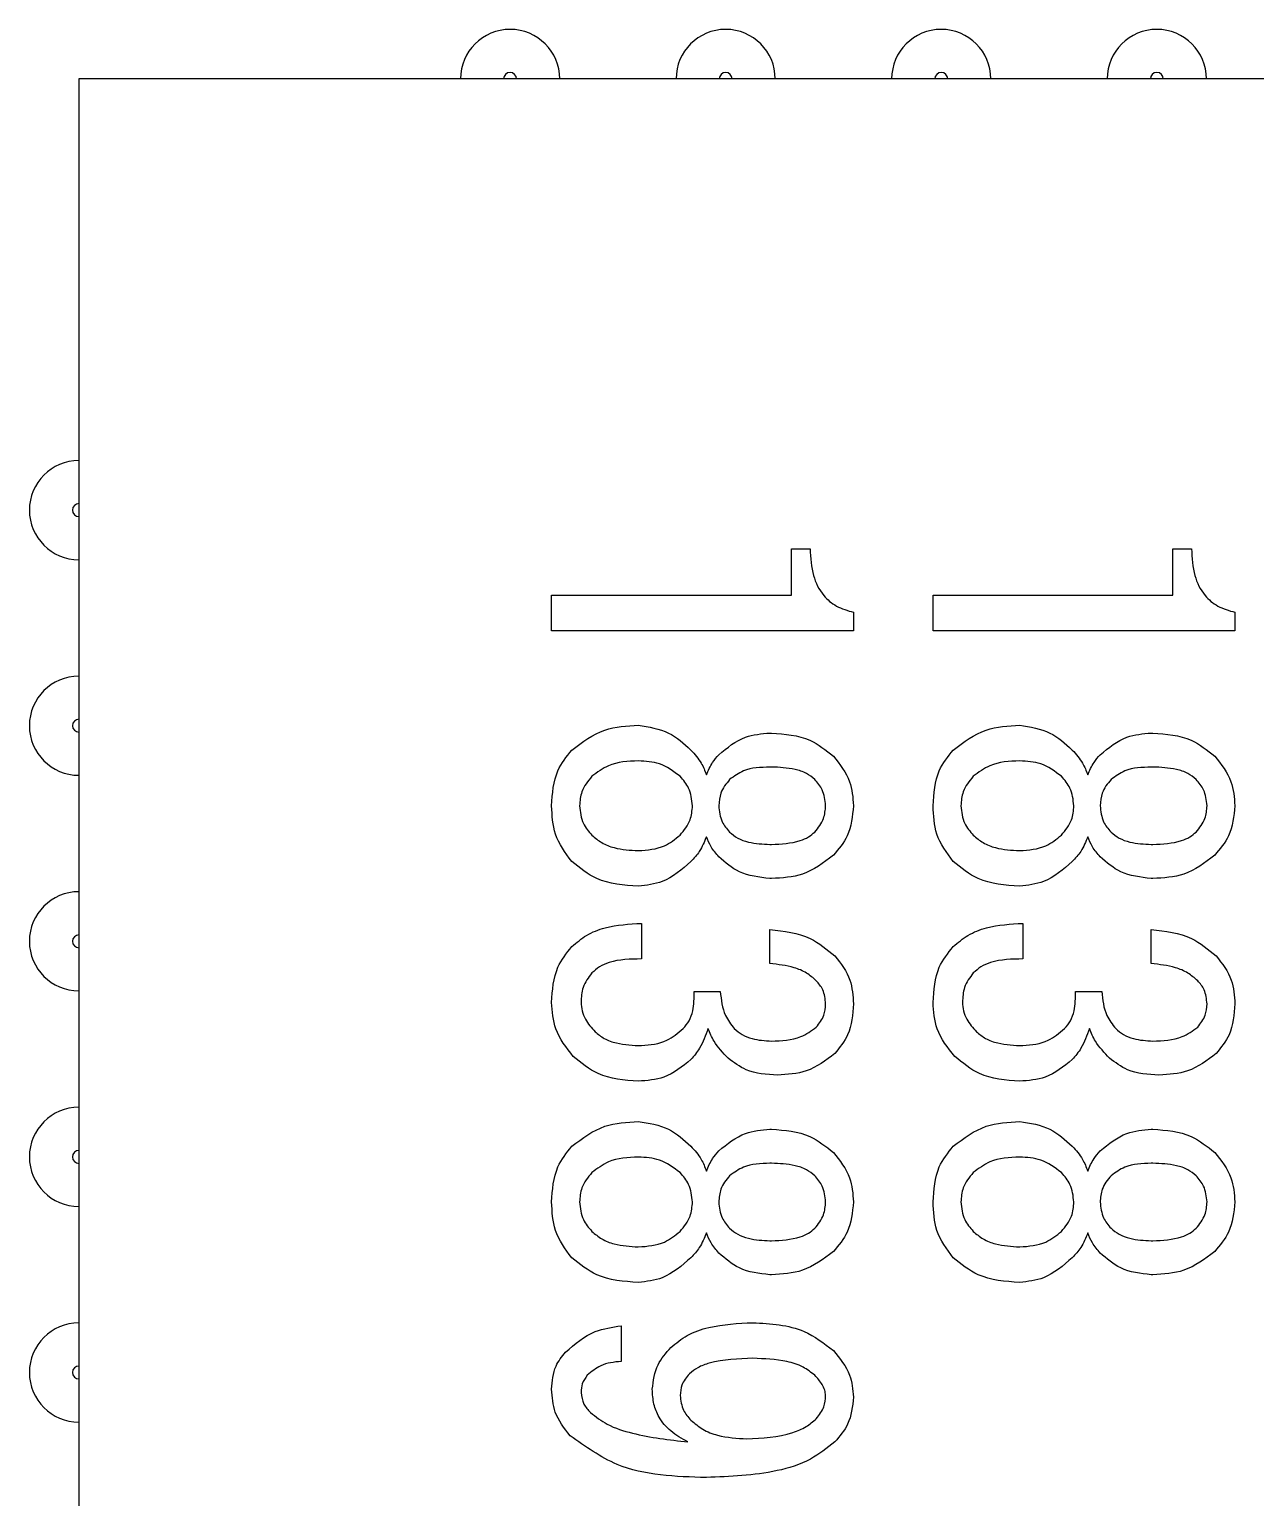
# Model space of a CAD drawing. Header units: millimetres. Extents: x 76 to 188, y 101 to 163.
# Drawn here: x 123.307 to 124.729, y 120.839 to 122.542 of the extents above; entities that cross this region are included whole.
import ezdxf

# ---------------------------------------------------------------- set-up
doc = ezdxf.new("R2010")
doc.units = ezdxf.units.MM

msp = doc.modelspace()

# ---------------------------------------------------------------- linework, layer by layer
at = {"color": 7, "linetype": 'Continuous', "lineweight": 25}
for p, q in [((123.3643, 122.4844), (123.3643, 118.9844)), ((126.8643, 122.4844), (123.3643, 122.4844)), ((124.1907, 121.9395), (124.2122, 121.9395)), ((124.1907, 121.8857), (124.1907, 121.9395)), ((124.633, 121.8857), (124.633, 121.9395)), ((124.633, 121.9395), (124.6545, 121.9395)), ((123.9125, 121.8857), (124.1907, 121.8857)), ((123.9125, 121.8444), (123.9125, 121.8857)), ((124.3548, 121.8444), (124.3548, 121.8857)), ((124.3548, 121.8857), (124.633, 121.8857)), ((124.2625, 121.8659), (124.2625, 121.8444)), ((124.7048, 121.8659), (124.7048, 121.8444)), ((124.2625, 121.8444), (123.9125, 121.8444)), ((124.7048, 121.8444), (124.3548, 121.8444)), ((124.1656, 121.7259), (124.1674, 121.7259)), ((124.6078, 121.7259), (124.6096, 121.7259)), ((124.1674, 121.6864), (124.1656, 121.6864)), ((124.6096, 121.6864), (124.6078, 121.6864)), ((124.1656, 121.5967), (124.1674, 121.5967)), ((124.6078, 121.5967), (124.6096, 121.5967)), ((124.1674, 121.5572), (124.1656, 121.5572)), ((124.6096, 121.5572), (124.6078, 121.5572)), ((124.0166, 121.5052), (124.0166, 121.4639)), ((124.4589, 121.5052), (124.4589, 121.4639)), ((124.1656, 121.4585), (124.1656, 121.498)), ((124.6078, 121.4585), (124.6078, 121.498)), ((124.0776, 121.4262), (124.1081, 121.4262)), ((124.5199, 121.4262), (124.5504, 121.4262)), ((124.1656, 121.2664), (124.1674, 121.2664)), ((124.6078, 121.2664), (124.6096, 121.2664)), ((124.1674, 121.227), (124.1656, 121.227)), ((124.6096, 121.227), (124.6078, 121.227)), ((124.1656, 121.1372), (124.1674, 121.1372)), ((124.6078, 121.1372), (124.6096, 121.1372)), ((124.1674, 121.0977), (124.1656, 121.0977)), ((124.6096, 121.0977), (124.6078, 121.0977)), ((123.9933, 121.0385), (123.9933, 120.9972))]:
    msp.add_line(p, q, dxfattribs=at)
for centre, radius, start, end in [((123.8643, 122.4844), 0.0575, 0, 180), ((124.1143, 122.4844), 0.0575, 0, 180), ((124.3643, 122.4844), 0.0575, 0, 180), ((124.6143, 122.4844), 0.0575, 0, 180), ((123.8643, 122.4844), 0.0075, 0, 180), ((124.1143, 122.4844), 0.0075, 0, 180), ((124.3643, 122.4844), 0.0075, 0, 180), ((124.6143, 122.4844), 0.0075, 0, 180), ((123.3643, 121.9844), 0.0575, 90, 270), ((123.3643, 121.9844), 0.0075, 90, 270), ((123.3643, 121.7344), 0.0575, 90, 270), ((123.3643, 121.7344), 0.0075, 90, 270), ((123.3643, 121.4844), 0.0575, 90, 270), ((123.3643, 121.4844), 0.0075, 90, 270), ((123.3643, 121.2344), 0.0575, 90, 270), ((123.3643, 121.2344), 0.0075, 90, 270), ((123.3643, 120.9844), 0.0575, 90, 270), ((123.3643, 120.9844), 0.0075, 90, 270)]:
    msp.add_arc(centre, radius, start, end, dxfattribs=at)
for points, knots in [([(124.2122, 121.9395), (124.2128, 121.929), (124.2138, 121.9098), (124.2254, 121.8862), (124.2427, 121.8716), (124.2557, 121.8679), (124.2625, 121.8659)], [0, 0, 0, 0, 0.321905, 0.586882, 0.784597, 1, 1, 1, 1]), ([(124.6545, 121.9395), (124.6551, 121.929), (124.656, 121.9098), (124.6676, 121.8862), (124.685, 121.8716), (124.698, 121.8679), (124.7048, 121.8659)], [0, 0, 0, 0, 0.321905, 0.586882, 0.784597, 1, 1, 1, 1]), ([(123.9358, 121.7062), (123.9481, 121.7154), (123.9711, 121.7327), (123.9997, 121.7342), (124.013, 121.7349)], [0, 0, 0, 0, 0.533233, 1, 1, 1, 1]), ([(124.013, 121.7349), (124.0252, 121.733), (124.0485, 121.7295), (124.0658, 121.7137), (124.074, 121.7062)], [0, 0, 0, 0, 0.526134, 1, 1, 1, 1]), ([(124.1063, 121.7008), (124.1161, 121.7089), (124.1335, 121.7232), (124.1558, 121.7251), (124.1656, 121.7259)], [0, 0, 0, 0, 0.563266, 1, 1, 1, 1]), ([(124.1674, 121.7259), (124.1829, 121.7248), (124.2097, 121.7228), (124.2305, 121.706), (124.2392, 121.699)], [0, 0, 0, 0, 0.580245, 1, 1, 1, 1]), ([(124.3781, 121.7062), (124.3904, 121.7154), (124.4133, 121.7327), (124.4419, 121.7342), (124.4553, 121.7349)], [0, 0, 0, 0, 0.5332332, 1, 1, 1, 1]), ([(124.4553, 121.7349), (124.4675, 121.733), (124.4908, 121.7295), (124.5081, 121.7137), (124.5163, 121.7062)], [0, 0, 0, 0, 0.526134, 1, 1, 1, 1]), ([(124.5486, 121.7008), (124.5584, 121.7089), (124.5758, 121.7232), (124.5981, 121.7251), (124.6078, 121.7259)], [0, 0, 0, 0, 0.5632661, 1, 1, 1, 1]), ([(124.6096, 121.7259), (124.6252, 121.7248), (124.652, 121.7228), (124.6727, 121.706), (124.6814, 121.699)], [0, 0, 0, 0, 0.580245, 1, 1, 1, 1]), ([(123.9125, 121.6416), (123.9134, 121.6557), (123.915, 121.6798), (123.9297, 121.6985), (123.9358, 121.7062)], [0, 0, 0, 0, 0.588426, 1, 1, 1, 1]), ([(124.074, 121.7062), (124.0783, 121.7013), (124.086, 121.6928), (124.0902, 121.6821), (124.092, 121.6775)], [0, 0, 0, 0, 0.564648, 1, 1, 1, 1]), ([(124.3548, 121.6416), (124.3557, 121.6557), (124.3572, 121.6798), (124.372, 121.6985), (124.3781, 121.7062)], [0, 0, 0, 0, 0.588426, 1, 1, 1, 1]), ([(124.5163, 121.7062), (124.5206, 121.7013), (124.5282, 121.6928), (124.5324, 121.6821), (124.5343, 121.6775)], [0, 0, 0, 0, 0.564648, 1, 1, 1, 1]), ([(124.013, 121.6936), (124.001, 121.6931), (123.9811, 121.6922), (123.9654, 121.6803), (123.9592, 121.6757)], [0, 0, 0, 0, 0.605004, 1, 1, 1, 1]), ([(124.0615, 121.6757), (124.0538, 121.6814), (124.0394, 121.6922), (124.0214, 121.6932), (124.013, 121.6936)], [0, 0, 0, 0, 0.532225, 1, 1, 1, 1]), ([(124.092, 121.6775), (124.0941, 121.6824), (124.0977, 121.691), (124.1038, 121.6979), (124.1063, 121.7008)], [0, 0, 0, 0, 0.583363, 1, 1, 1, 1]), ([(124.2392, 121.699), (124.2467, 121.6896), (124.2602, 121.6727), (124.2618, 121.6512), (124.2625, 121.6416)], [0, 0, 0, 0, 0.553016, 1, 1, 1, 1]), ([(124.4553, 121.6936), (124.4432, 121.6931), (124.4234, 121.6922), (124.4076, 121.6803), (124.4014, 121.6757)], [0, 0, 0, 0, 0.605004, 1, 1, 1, 1]), ([(124.5037, 121.6757), (124.4961, 121.6814), (124.4816, 121.6922), (124.4637, 121.6932), (124.4553, 121.6936)], [0, 0, 0, 0, 0.532225, 1, 1, 1, 1]), ([(124.5343, 121.6775), (124.5364, 121.6824), (124.54, 121.691), (124.5461, 121.6979), (124.5486, 121.7008)], [0, 0, 0, 0, 0.583363, 1, 1, 1, 1]), ([(124.6814, 121.699), (124.6889, 121.6896), (124.7025, 121.6727), (124.7041, 121.6512), (124.7048, 121.6416)], [0, 0, 0, 0, 0.553016, 1, 1, 1, 1]), ([(123.9592, 121.6757), (123.9546, 121.67), (123.9463, 121.66), (123.9453, 121.6472), (123.9448, 121.6416)], [0, 0, 0, 0, 0.561458, 1, 1, 1, 1]), ([(124.0758, 121.6416), (124.075, 121.6487), (124.0736, 121.6616), (124.0652, 121.6713), (124.0615, 121.6757)], [0, 0, 0, 0, 0.553679, 1, 1, 1, 1]), ([(124.1189, 121.6721), (124.1149, 121.6671), (124.1076, 121.6581), (124.1067, 121.6466), (124.1063, 121.6416)], [0, 0, 0, 0, 0.556171, 1, 1, 1, 1]), ([(124.1656, 121.6864), (124.155, 121.6861), (124.1378, 121.6857), (124.1241, 121.6758), (124.1189, 121.6721)], [0, 0, 0, 0, 0.620544, 1, 1, 1, 1]), ([(124.2176, 121.6721), (124.2145, 121.6746), (124.2077, 121.68), (124.1904, 121.6855), (124.1766, 121.6861), (124.1674, 121.6864)], [0, 0, 0, 0, 0.223497, 0.483975, 1, 1, 1, 1]), ([(124.2302, 121.6416), (124.2295, 121.648), (124.2283, 121.6595), (124.2209, 121.6682), (124.2176, 121.6721)], [0, 0, 0, 0, 0.558965, 1, 1, 1, 1]), ([(124.4014, 121.6757), (124.3968, 121.67), (124.3886, 121.66), (124.3875, 121.6472), (124.3871, 121.6416)], [0, 0, 0, 0, 0.561458, 1, 1, 1, 1]), ([(124.5181, 121.6416), (124.5173, 121.6487), (124.5159, 121.6616), (124.5075, 121.6713), (124.5037, 121.6757)], [0, 0, 0, 0, 0.553679, 1, 1, 1, 1]), ([(124.5612, 121.6721), (124.5571, 121.6671), (124.5499, 121.6581), (124.549, 121.6466), (124.5486, 121.6416)], [0, 0, 0, 0, 0.556171, 1, 1, 1, 1]), ([(124.6078, 121.6864), (124.5972, 121.6861), (124.5801, 121.6857), (124.5664, 121.6758), (124.5612, 121.6721)], [0, 0, 0, 0, 0.620544, 1, 1, 1, 1]), ([(124.6599, 121.6721), (124.6568, 121.6746), (124.65, 121.68), (124.6327, 121.6855), (124.6188, 121.6861), (124.6096, 121.6864)], [0, 0, 0, 0, 0.223497, 0.483975, 1, 1, 1, 1]), ([(124.6725, 121.6416), (124.6718, 121.648), (124.6706, 121.6595), (124.6632, 121.6682), (124.6599, 121.6721)], [0, 0, 0, 0, 0.558965, 1, 1, 1, 1]), ([(123.9358, 121.577), (123.9283, 121.5871), (123.9141, 121.6064), (123.913, 121.6303), (123.9125, 121.6416)], [0, 0, 0, 0, 0.526788, 1, 1, 1, 1]), ([(123.9448, 121.6416), (123.9456, 121.6344), (123.947, 121.6216), (123.9554, 121.6118), (123.9592, 121.6075)], [0, 0, 0, 0, 0.553679, 1, 1, 1, 1]), ([(124.0615, 121.6075), (124.0661, 121.6131), (124.0743, 121.6231), (124.0754, 121.6359), (124.0758, 121.6416)], [0, 0, 0, 0, 0.561458, 1, 1, 1, 1]), ([(124.1063, 121.6416), (124.107, 121.6351), (124.1082, 121.6236), (124.1156, 121.6149), (124.1189, 121.6111)], [0, 0, 0, 0, 0.558965, 1, 1, 1, 1]), ([(124.2176, 121.6111), (124.2217, 121.6161), (124.2289, 121.625), (124.2298, 121.6365), (124.2302, 121.6416)], [0, 0, 0, 0, 0.556171, 1, 1, 1, 1]), ([(124.2625, 121.6416), (124.2613, 121.6294), (124.2592, 121.6078), (124.2453, 121.5913), (124.2392, 121.5841)], [0, 0, 0, 0, 0.562121, 1, 1, 1, 1]), ([(124.3781, 121.577), (124.3706, 121.5871), (124.3564, 121.6064), (124.3553, 121.6303), (124.3548, 121.6416)], [0, 0, 0, 0, 0.526788, 1, 1, 1, 1]), ([(124.3871, 121.6416), (124.3879, 121.6344), (124.3893, 121.6216), (124.3977, 121.6118), (124.4014, 121.6075)], [0, 0, 0, 0, 0.553679, 1, 1, 1, 1]), ([(124.5037, 121.6075), (124.5084, 121.6131), (124.5166, 121.6231), (124.5176, 121.6359), (124.5181, 121.6416)], [0, 0, 0, 0, 0.561458, 1, 1, 1, 1]), ([(124.5486, 121.6416), (124.5493, 121.6351), (124.5505, 121.6236), (124.5579, 121.6149), (124.5612, 121.6111)], [0, 0, 0, 0, 0.558965, 1, 1, 1, 1]), ([(124.6599, 121.6111), (124.6639, 121.6161), (124.6712, 121.625), (124.6721, 121.6365), (124.6725, 121.6416)], [0, 0, 0, 0, 0.556171, 1, 1, 1, 1]), ([(124.7048, 121.6416), (124.7036, 121.6294), (124.7014, 121.6078), (124.6875, 121.5913), (124.6814, 121.5841)], [0, 0, 0, 0, 0.562121, 1, 1, 1, 1]), ([(123.9592, 121.6075), (123.9628, 121.6044), (123.9705, 121.5979), (123.9889, 121.5909), (124.0035, 121.59), (124.013, 121.5895)], [0, 0, 0, 0, 0.2470463, 0.5124096, 1, 1, 1, 1]), ([(124.013, 121.5895), (124.0236, 121.5903), (124.0416, 121.5916), (124.0556, 121.6028), (124.0615, 121.6075)], [0, 0, 0, 0, 0.582964, 1, 1, 1, 1]), ([(124.092, 121.6057), (124.0896, 121.5998), (124.0852, 121.5892), (124.0775, 121.5807), (124.074, 121.577)], [0, 0, 0, 0, 0.553728, 1, 1, 1, 1]), ([(124.1063, 121.5823), (124.1031, 121.5861), (124.0971, 121.5931), (124.0936, 121.6017), (124.092, 121.6057)], [0, 0, 0, 0, 0.535281, 1, 1, 1, 1]), ([(124.1189, 121.6111), (124.1219, 121.6086), (124.1284, 121.6033), (124.1444, 121.5977), (124.1572, 121.5971), (124.1656, 121.5967)], [0, 0, 0, 0, 0.23446, 0.497174, 1, 1, 1, 1]), ([(124.1674, 121.5967), (124.1787, 121.5972), (124.1936, 121.5979), (124.2102, 121.6048), (124.2153, 121.6091), (124.2176, 121.6111)], [0, 0, 0, 0, 0.6324774, 0.8264328, 1, 1, 1, 1]), ([(124.4014, 121.6075), (124.4051, 121.6044), (124.4127, 121.5979), (124.4312, 121.5909), (124.4458, 121.59), (124.4553, 121.5895)], [0, 0, 0, 0, 0.247046, 0.51241, 1, 1, 1, 1]), ([(124.4553, 121.5895), (124.4658, 121.5903), (124.4839, 121.5916), (124.4979, 121.6028), (124.5037, 121.6075)], [0, 0, 0, 0, 0.582964, 1, 1, 1, 1]), ([(124.5343, 121.6057), (124.5318, 121.5998), (124.5275, 121.5892), (124.5198, 121.5807), (124.5163, 121.577)], [0, 0, 0, 0, 0.553728, 1, 1, 1, 1]), ([(124.5486, 121.5823), (124.5454, 121.5861), (124.5394, 121.5931), (124.5359, 121.6017), (124.5343, 121.6057)], [0, 0, 0, 0, 0.535281, 1, 1, 1, 1]), ([(124.5612, 121.6111), (124.5642, 121.6086), (124.5707, 121.6033), (124.5867, 121.5977), (124.5995, 121.5971), (124.6078, 121.5967)], [0, 0, 0, 0, 0.23446, 0.497174, 1, 1, 1, 1]), ([(124.6096, 121.5967), (124.621, 121.5972), (124.6358, 121.5979), (124.6525, 121.6048), (124.6575, 121.6091), (124.6599, 121.6111)], [0, 0, 0, 0, 0.632477, 0.826433, 1, 1, 1, 1]), ([(124.013, 121.5482), (123.9962, 121.5494), (123.9674, 121.5515), (123.9451, 121.5695), (123.9358, 121.577)], [0, 0, 0, 0, 0.581951, 1, 1, 1, 1]), ([(124.074, 121.577), (124.0636, 121.5677), (124.0458, 121.5521), (124.0226, 121.5494), (124.013, 121.5482)], [0, 0, 0, 0, 0.589084, 1, 1, 1, 1]), ([(124.1656, 121.5572), (124.1532, 121.5586), (124.1309, 121.5611), (124.1139, 121.5758), (124.1063, 121.5823)], [0, 0, 0, 0, 0.551872, 1, 1, 1, 1]), ([(124.2392, 121.5841), (124.2277, 121.5755), (124.2064, 121.5593), (124.1798, 121.5579), (124.1674, 121.5572)], [0, 0, 0, 0, 0.534933, 1, 1, 1, 1]), ([(124.4553, 121.5482), (124.4385, 121.5494), (124.4097, 121.5515), (124.3874, 121.5695), (124.3781, 121.577)], [0, 0, 0, 0, 0.581951, 1, 1, 1, 1]), ([(124.5163, 121.577), (124.5058, 121.5677), (124.4881, 121.5521), (124.4648, 121.5494), (124.4553, 121.5482)], [0, 0, 0, 0, 0.589084, 1, 1, 1, 1]), ([(124.6078, 121.5572), (124.5955, 121.5586), (124.5731, 121.5611), (124.5562, 121.5758), (124.5486, 121.5823)], [0, 0, 0, 0, 0.551872, 1, 1, 1, 1]), ([(124.6814, 121.5841), (124.67, 121.5755), (124.6487, 121.5593), (124.622, 121.5579), (124.6096, 121.5572)], [0, 0, 0, 0, 0.534933, 1, 1, 1, 1]), ([(123.9358, 121.4782), (123.9414, 121.4829), (123.9528, 121.4925), (123.9804, 121.5032), (124.0024, 121.5044), (124.0166, 121.5052)], [0, 0, 0, 0, 0.247046, 0.51241, 1, 1, 1, 1]), ([(124.3781, 121.4782), (124.3836, 121.4829), (124.3951, 121.4925), (124.4227, 121.5032), (124.4447, 121.5044), (124.4589, 121.5052)], [0, 0, 0, 0, 0.247046, 0.51241, 1, 1, 1, 1]), ([(124.1656, 121.498), (124.1818, 121.4961), (124.21, 121.4929), (124.2318, 121.475), (124.241, 121.4675)], [0, 0, 0, 0, 0.576896, 1, 1, 1, 1]), ([(124.6078, 121.498), (124.6241, 121.4961), (124.6523, 121.4929), (124.674, 121.475), (124.6832, 121.4675)], [0, 0, 0, 0, 0.576896, 1, 1, 1, 1]), ([(123.9125, 121.4136), (123.9134, 121.4278), (123.915, 121.4518), (123.9297, 121.4705), (123.9358, 121.4782)], [0, 0, 0, 0, 0.588426, 1, 1, 1, 1]), ([(124.241, 121.4675), (124.2479, 121.4585), (124.2606, 121.442), (124.2619, 121.4213), (124.2625, 121.4118)], [0, 0, 0, 0, 0.5419733, 1, 1, 1, 1]), ([(124.3548, 121.4136), (124.3557, 121.4278), (124.3572, 121.4518), (124.372, 121.4705), (124.3781, 121.4782)], [0, 0, 0, 0, 0.588426, 1, 1, 1, 1]), ([(124.6832, 121.4675), (124.6901, 121.4585), (124.7029, 121.442), (124.7042, 121.4213), (124.7048, 121.4118)], [0, 0, 0, 0, 0.541973, 1, 1, 1, 1]), ([(124.0166, 121.4639), (124.0038, 121.4637), (123.987, 121.4635), (123.968, 121.4553), (123.962, 121.4502), (123.9592, 121.4477)], [0, 0, 0, 0, 0.616672, 0.814876, 1, 1, 1, 1]), ([(124.2194, 121.4387), (124.2157, 121.4419), (124.2081, 121.4484), (124.1898, 121.456), (124.1751, 121.4575), (124.1656, 121.4585)], [0, 0, 0, 0, 0.246699, 0.512937, 1, 1, 1, 1]), ([(124.4589, 121.4639), (124.4461, 121.4637), (124.4293, 121.4635), (124.4103, 121.4553), (124.4043, 121.4502), (124.4014, 121.4477)], [0, 0, 0, 0, 0.616672, 0.814876, 1, 1, 1, 1]), ([(124.6617, 121.4387), (124.658, 121.4419), (124.6503, 121.4484), (124.632, 121.456), (124.6173, 121.4575), (124.6078, 121.4585)], [0, 0, 0, 0, 0.2466991, 0.5129372, 1, 1, 1, 1]), ([(123.9592, 121.4477), (123.9551, 121.4423), (123.9475, 121.4322), (123.9469, 121.4195), (123.9466, 121.4136)], [0, 0, 0, 0, 0.531083, 1, 1, 1, 1]), ([(124.2302, 121.4118), (124.2297, 121.4175), (124.2287, 121.4277), (124.2222, 121.4354), (124.2194, 121.4387)], [0, 0, 0, 0, 0.565714, 1, 1, 1, 1]), ([(124.4014, 121.4477), (124.3974, 121.4423), (124.3898, 121.4322), (124.3892, 121.4195), (124.3889, 121.4136)], [0, 0, 0, 0, 0.531083, 1, 1, 1, 1]), ([(124.6725, 121.4118), (124.6719, 121.4175), (124.671, 121.4277), (124.6645, 121.4354), (124.6617, 121.4387)], [0, 0, 0, 0, 0.565714, 1, 1, 1, 1]), ([(124.0651, 121.3831), (124.0675, 121.386), (124.0726, 121.3921), (124.0777, 121.407), (124.0777, 121.4186), (124.0776, 121.4262)], [0, 0, 0, 0, 0.247125, 0.5112087, 1, 1, 1, 1]), ([(124.1081, 121.4262), (124.1091, 121.4166), (124.1108, 121.4006), (124.1205, 121.3881), (124.1243, 121.3831)], [0, 0, 0, 0, 0.604821, 1, 1, 1, 1]), ([(124.5073, 121.3831), (124.5098, 121.386), (124.5148, 121.3921), (124.52, 121.407), (124.5199, 121.4186), (124.5199, 121.4262)], [0, 0, 0, 0, 0.247125, 0.511209, 1, 1, 1, 1]), ([(124.5504, 121.4262), (124.5514, 121.4166), (124.5531, 121.4006), (124.5627, 121.3881), (124.5666, 121.3831)], [0, 0, 0, 0, 0.604821, 1, 1, 1, 1]), ([(123.9376, 121.3508), (123.9296, 121.361), (123.9149, 121.3796), (123.9132, 121.403), (123.9125, 121.4136)], [0, 0, 0, 0, 0.549427, 1, 1, 1, 1]), ([(123.9466, 121.4136), (123.9469, 121.4103), (123.9474, 121.4035), (123.9523, 121.3913), (123.9587, 121.3841), (123.9628, 121.3795)], [0, 0, 0, 0, 0.258528, 0.526382, 1, 1, 1, 1]), ([(124.2194, 121.3849), (124.2229, 121.3893), (124.2292, 121.3972), (124.2299, 121.4073), (124.2302, 121.4118)], [0, 0, 0, 0, 0.549427, 1, 1, 1, 1]), ([(124.2625, 121.4118), (124.2616, 121.3994), (124.26, 121.3779), (124.2466, 121.3613), (124.241, 121.3544)], [0, 0, 0, 0, 0.580245, 1, 1, 1, 1]), ([(124.3799, 121.3508), (124.3718, 121.361), (124.3571, 121.3796), (124.3555, 121.403), (124.3548, 121.4136)], [0, 0, 0, 0, 0.549427, 1, 1, 1, 1]), ([(124.3889, 121.4136), (124.3891, 121.4103), (124.3896, 121.4035), (124.3946, 121.3913), (124.401, 121.3841), (124.405, 121.3795)], [0, 0, 0, 0, 0.258528, 0.5263824, 1, 1, 1, 1]), ([(124.6617, 121.3849), (124.6652, 121.3893), (124.6714, 121.3972), (124.6721, 121.4073), (124.6725, 121.4118)], [0, 0, 0, 0, 0.549427, 1, 1, 1, 1]), ([(124.7048, 121.4118), (124.7038, 121.3994), (124.7022, 121.3779), (124.6889, 121.3613), (124.6832, 121.3544)], [0, 0, 0, 0, 0.580245, 1, 1, 1, 1]), ([(124.0166, 121.3634), (124.0268, 121.3644), (124.0451, 121.3662), (124.059, 121.378), (124.0651, 121.3831)], [0, 0, 0, 0, 0.561458, 1, 1, 1, 1]), ([(124.0938, 121.3831), (124.0911, 121.3752), (124.0865, 121.3621), (124.0776, 121.3515), (124.074, 121.3472)], [0, 0, 0, 0, 0.59967, 1, 1, 1, 1]), ([(124.1171, 121.349), (124.1112, 121.3552), (124.1016, 121.3653), (124.096, 121.3781), (124.0938, 121.3831)], [0, 0, 0, 0, 0.609704, 1, 1, 1, 1]), ([(124.1243, 121.3831), (124.1272, 121.3806), (124.1333, 121.3755), (124.1481, 121.3698), (124.1598, 121.3692), (124.1674, 121.3687)], [0, 0, 0, 0, 0.247046, 0.51241, 1, 1, 1, 1]), ([(124.1674, 121.3687), (124.1792, 121.3691), (124.1983, 121.3697), (124.2136, 121.3807), (124.2194, 121.3849)], [0, 0, 0, 0, 0.6189261, 1, 1, 1, 1]), ([(124.4589, 121.3634), (124.4691, 121.3644), (124.4874, 121.3662), (124.5012, 121.378), (124.5073, 121.3831)], [0, 0, 0, 0, 0.561458, 1, 1, 1, 1]), ([(124.5361, 121.3831), (124.5333, 121.3752), (124.5288, 121.3621), (124.5199, 121.3515), (124.5163, 121.3472)], [0, 0, 0, 0, 0.59967, 1, 1, 1, 1]), ([(124.5594, 121.349), (124.5535, 121.3552), (124.5438, 121.3653), (124.5382, 121.3781), (124.5361, 121.3831)], [0, 0, 0, 0, 0.609704, 1, 1, 1, 1]), ([(124.5666, 121.3831), (124.5695, 121.3806), (124.5756, 121.3755), (124.5903, 121.3698), (124.6021, 121.3692), (124.6096, 121.3687)], [0, 0, 0, 0, 0.247046, 0.51241, 1, 1, 1, 1]), ([(124.6096, 121.3687), (124.6215, 121.3691), (124.6406, 121.3697), (124.6559, 121.3807), (124.6617, 121.3849)], [0, 0, 0, 0, 0.618926, 1, 1, 1, 1]), ([(123.9628, 121.3795), (123.9662, 121.3767), (123.9736, 121.3707), (123.9921, 121.3645), (124.0069, 121.3638), (124.0166, 121.3634)], [0, 0, 0, 0, 0.230641, 0.492569, 1, 1, 1, 1]), ([(124.405, 121.3795), (124.4085, 121.3767), (124.4158, 121.3707), (124.4344, 121.3645), (124.4491, 121.3638), (124.4589, 121.3634)], [0, 0, 0, 0, 0.230641, 0.492569, 1, 1, 1, 1]), ([(124.013, 121.3221), (123.9967, 121.3234), (123.9685, 121.3256), (123.9468, 121.3433), (123.9376, 121.3508)], [0, 0, 0, 0, 0.576763, 1, 1, 1, 1]), ([(124.074, 121.3472), (124.064, 121.3391), (124.0461, 121.3246), (124.0232, 121.3229), (124.013, 121.3221)], [0, 0, 0, 0, 0.556171, 1, 1, 1, 1]), ([(124.1745, 121.3293), (124.1618, 121.3299), (124.1405, 121.331), (124.1238, 121.3439), (124.1171, 121.349)], [0, 0, 0, 0, 0.598754, 1, 1, 1, 1]), ([(124.241, 121.3544), (124.2304, 121.3463), (124.2106, 121.3313), (124.186, 121.3299), (124.1745, 121.3293)], [0, 0, 0, 0, 0.536904, 1, 1, 1, 1]), ([(124.4553, 121.3221), (124.439, 121.3234), (124.4108, 121.3256), (124.3891, 121.3433), (124.3799, 121.3508)], [0, 0, 0, 0, 0.576763, 1, 1, 1, 1]), ([(124.5163, 121.3472), (124.5063, 121.3391), (124.4883, 121.3246), (124.4654, 121.3229), (124.4553, 121.3221)], [0, 0, 0, 0, 0.556171, 1, 1, 1, 1]), ([(124.6168, 121.3293), (124.6041, 121.3299), (124.5828, 121.331), (124.5661, 121.3439), (124.5594, 121.349)], [0, 0, 0, 0, 0.598754, 1, 1, 1, 1]), ([(124.6832, 121.3544), (124.6726, 121.3463), (124.6529, 121.3313), (124.6282, 121.3299), (124.6168, 121.3293)], [0, 0, 0, 0, 0.536904, 1, 1, 1, 1]), ([(123.9358, 121.2467), (123.9481, 121.2559), (123.9711, 121.2732), (123.9997, 121.2747), (124.013, 121.2754)], [0, 0, 0, 0, 0.533233, 1, 1, 1, 1]), ([(124.013, 121.2754), (124.0252, 121.2735), (124.0485, 121.27), (124.0658, 121.2542), (124.074, 121.2467)], [0, 0, 0, 0, 0.526134, 1, 1, 1, 1]), ([(124.1063, 121.2413), (124.1161, 121.2494), (124.1335, 121.2637), (124.1558, 121.2656), (124.1656, 121.2664)], [0, 0, 0, 0, 0.563266, 1, 1, 1, 1]), ([(124.1674, 121.2664), (124.1829, 121.2653), (124.2097, 121.2633), (124.2305, 121.2465), (124.2392, 121.2395)], [0, 0, 0, 0, 0.580245, 1, 1, 1, 1]), ([(124.3781, 121.2467), (124.3904, 121.2559), (124.4133, 121.2732), (124.4419, 121.2747), (124.4553, 121.2754)], [0, 0, 0, 0, 0.5332332, 1, 1, 1, 1]), ([(124.4553, 121.2754), (124.4675, 121.2735), (124.4908, 121.27), (124.5081, 121.2542), (124.5163, 121.2467)], [0, 0, 0, 0, 0.526134, 1, 1, 1, 1]), ([(124.5486, 121.2413), (124.5584, 121.2494), (124.5758, 121.2637), (124.5981, 121.2656), (124.6078, 121.2664)], [0, 0, 0, 0, 0.5632661, 1, 1, 1, 1]), ([(124.6096, 121.2664), (124.6252, 121.2653), (124.652, 121.2633), (124.6727, 121.2465), (124.6814, 121.2395)], [0, 0, 0, 0, 0.580245, 1, 1, 1, 1]), ([(123.9125, 121.1821), (123.9134, 121.1962), (123.915, 121.2203), (123.9297, 121.239), (123.9358, 121.2467)], [0, 0, 0, 0, 0.588426, 1, 1, 1, 1]), ([(124.074, 121.2467), (124.0783, 121.2419), (124.086, 121.2333), (124.0902, 121.2226), (124.092, 121.218)], [0, 0, 0, 0, 0.564648, 1, 1, 1, 1]), ([(124.3548, 121.1821), (124.3557, 121.1962), (124.3572, 121.2203), (124.372, 121.239), (124.3781, 121.2467)], [0, 0, 0, 0, 0.588426, 1, 1, 1, 1]), ([(124.5163, 121.2467), (124.5206, 121.2419), (124.5282, 121.2333), (124.5324, 121.2226), (124.5343, 121.218)], [0, 0, 0, 0, 0.564648, 1, 1, 1, 1]), ([(124.013, 121.2341), (124.001, 121.2336), (123.9811, 121.2327), (123.9654, 121.2209), (123.9592, 121.2162)], [0, 0, 0, 0, 0.605004, 1, 1, 1, 1]), ([(124.0615, 121.2162), (124.0538, 121.2219), (124.0394, 121.2328), (124.0214, 121.2337), (124.013, 121.2341)], [0, 0, 0, 0, 0.532225, 1, 1, 1, 1]), ([(124.092, 121.218), (124.0941, 121.223), (124.0977, 121.2315), (124.1038, 121.2384), (124.1063, 121.2413)], [0, 0, 0, 0, 0.583363, 1, 1, 1, 1]), ([(124.2392, 121.2395), (124.2467, 121.2301), (124.2602, 121.2132), (124.2618, 121.1917), (124.2625, 121.1821)], [0, 0, 0, 0, 0.553016, 1, 1, 1, 1]), ([(124.4553, 121.2341), (124.4432, 121.2336), (124.4234, 121.2327), (124.4076, 121.2209), (124.4014, 121.2162)], [0, 0, 0, 0, 0.605004, 1, 1, 1, 1]), ([(124.5037, 121.2162), (124.4961, 121.2219), (124.4816, 121.2328), (124.4637, 121.2337), (124.4553, 121.2341)], [0, 0, 0, 0, 0.532225, 1, 1, 1, 1]), ([(124.5343, 121.218), (124.5364, 121.223), (124.54, 121.2315), (124.5461, 121.2384), (124.5486, 121.2413)], [0, 0, 0, 0, 0.583363, 1, 1, 1, 1]), ([(124.6814, 121.2395), (124.6889, 121.2301), (124.7025, 121.2132), (124.7041, 121.1917), (124.7048, 121.1821)], [0, 0, 0, 0, 0.553016, 1, 1, 1, 1]), ([(123.9592, 121.2162), (123.9546, 121.2106), (123.9463, 121.2005), (123.9453, 121.1877), (123.9448, 121.1821)], [0, 0, 0, 0, 0.561458, 1, 1, 1, 1]), ([(124.0758, 121.1821), (124.075, 121.1892), (124.0736, 121.2021), (124.0652, 121.2118), (124.0615, 121.2162)], [0, 0, 0, 0, 0.553679, 1, 1, 1, 1]), ([(124.1189, 121.2126), (124.1149, 121.2076), (124.1076, 121.1986), (124.1067, 121.1872), (124.1063, 121.1821)], [0, 0, 0, 0, 0.556171, 1, 1, 1, 1]), ([(124.1656, 121.227), (124.155, 121.2267), (124.1378, 121.2262), (124.1241, 121.2163), (124.1189, 121.2126)], [0, 0, 0, 0, 0.6205436, 1, 1, 1, 1]), ([(124.2176, 121.2126), (124.2145, 121.2151), (124.2077, 121.2205), (124.1904, 121.226), (124.1766, 121.2266), (124.1674, 121.227)], [0, 0, 0, 0, 0.223497, 0.483975, 1, 1, 1, 1]), ([(124.2302, 121.1821), (124.2295, 121.1885), (124.2283, 121.2), (124.2209, 121.2087), (124.2176, 121.2126)], [0, 0, 0, 0, 0.558965, 1, 1, 1, 1]), ([(124.4014, 121.2162), (124.3968, 121.2106), (124.3886, 121.2005), (124.3875, 121.1877), (124.3871, 121.1821)], [0, 0, 0, 0, 0.561458, 1, 1, 1, 1]), ([(124.5181, 121.1821), (124.5173, 121.1892), (124.5159, 121.2021), (124.5075, 121.2118), (124.5037, 121.2162)], [0, 0, 0, 0, 0.553679, 1, 1, 1, 1]), ([(124.5612, 121.2126), (124.5571, 121.2076), (124.5499, 121.1986), (124.549, 121.1872), (124.5486, 121.1821)], [0, 0, 0, 0, 0.556171, 1, 1, 1, 1]), ([(124.6078, 121.227), (124.5972, 121.2267), (124.5801, 121.2262), (124.5664, 121.2163), (124.5612, 121.2126)], [0, 0, 0, 0, 0.6205436, 1, 1, 1, 1]), ([(124.6599, 121.2126), (124.6568, 121.2151), (124.65, 121.2205), (124.6327, 121.226), (124.6188, 121.2266), (124.6096, 121.227)], [0, 0, 0, 0, 0.2234972, 0.4839751, 1, 1, 1, 1]), ([(124.6725, 121.1821), (124.6718, 121.1885), (124.6706, 121.2), (124.6632, 121.2087), (124.6599, 121.2126)], [0, 0, 0, 0, 0.558965, 1, 1, 1, 1]), ([(123.9358, 121.1175), (123.9283, 121.1276), (123.9141, 121.1469), (123.913, 121.1708), (123.9125, 121.1821)], [0, 0, 0, 0, 0.526788, 1, 1, 1, 1]), ([(123.9448, 121.1821), (123.9456, 121.175), (123.947, 121.1621), (123.9554, 121.1523), (123.9592, 121.148)], [0, 0, 0, 0, 0.553679, 1, 1, 1, 1]), ([(124.0615, 121.148), (124.0661, 121.1536), (124.0743, 121.1636), (124.0754, 121.1765), (124.0758, 121.1821)], [0, 0, 0, 0, 0.561458, 1, 1, 1, 1]), ([(124.1063, 121.1821), (124.107, 121.1757), (124.1082, 121.1642), (124.1156, 121.1554), (124.1189, 121.1516)], [0, 0, 0, 0, 0.558965, 1, 1, 1, 1]), ([(124.2176, 121.1516), (124.2217, 121.1566), (124.2289, 121.1656), (124.2298, 121.177), (124.2302, 121.1821)], [0, 0, 0, 0, 0.556171, 1, 1, 1, 1]), ([(124.2625, 121.1821), (124.2613, 121.1699), (124.2592, 121.1483), (124.2453, 121.1319), (124.2392, 121.1246)], [0, 0, 0, 0, 0.562121, 1, 1, 1, 1]), ([(124.3781, 121.1175), (124.3706, 121.1276), (124.3564, 121.1469), (124.3553, 121.1708), (124.3548, 121.1821)], [0, 0, 0, 0, 0.526788, 1, 1, 1, 1]), ([(124.3871, 121.1821), (124.3879, 121.175), (124.3893, 121.1621), (124.3977, 121.1523), (124.4014, 121.148)], [0, 0, 0, 0, 0.553679, 1, 1, 1, 1]), ([(124.5037, 121.148), (124.5084, 121.1536), (124.5166, 121.1636), (124.5176, 121.1765), (124.5181, 121.1821)], [0, 0, 0, 0, 0.561458, 1, 1, 1, 1]), ([(124.5486, 121.1821), (124.5493, 121.1757), (124.5505, 121.1642), (124.5579, 121.1554), (124.5612, 121.1516)], [0, 0, 0, 0, 0.558965, 1, 1, 1, 1]), ([(124.6599, 121.1516), (124.6639, 121.1566), (124.6712, 121.1656), (124.6721, 121.177), (124.6725, 121.1821)], [0, 0, 0, 0, 0.556171, 1, 1, 1, 1]), ([(124.7048, 121.1821), (124.7036, 121.1699), (124.7014, 121.1483), (124.6875, 121.1319), (124.6814, 121.1246)], [0, 0, 0, 0, 0.562121, 1, 1, 1, 1]), ([(123.9592, 121.148), (123.9628, 121.1449), (123.9705, 121.1385), (123.9889, 121.1314), (124.0035, 121.1306), (124.013, 121.13)], [0, 0, 0, 0, 0.2470463, 0.5124096, 1, 1, 1, 1]), ([(124.013, 121.13), (124.0236, 121.1308), (124.0416, 121.1321), (124.0556, 121.1433), (124.0615, 121.148)], [0, 0, 0, 0, 0.582964, 1, 1, 1, 1]), ([(124.092, 121.1462), (124.0896, 121.1403), (124.0852, 121.1297), (124.0775, 121.1212), (124.074, 121.1175)], [0, 0, 0, 0, 0.553728, 1, 1, 1, 1]), ([(124.1063, 121.1229), (124.1031, 121.1266), (124.0971, 121.1337), (124.0936, 121.1422), (124.092, 121.1462)], [0, 0, 0, 0, 0.535281, 1, 1, 1, 1]), ([(124.1189, 121.1516), (124.1219, 121.1491), (124.1284, 121.1438), (124.1444, 121.1382), (124.1572, 121.1376), (124.1656, 121.1372)], [0, 0, 0, 0, 0.23446, 0.4971744, 1, 1, 1, 1]), ([(124.1674, 121.1372), (124.1787, 121.1377), (124.1936, 121.1384), (124.2102, 121.1453), (124.2153, 121.1496), (124.2176, 121.1516)], [0, 0, 0, 0, 0.632477, 0.826433, 1, 1, 1, 1]), ([(124.4014, 121.148), (124.4051, 121.1449), (124.4127, 121.1385), (124.4312, 121.1314), (124.4458, 121.1306), (124.4553, 121.13)], [0, 0, 0, 0, 0.247046, 0.51241, 1, 1, 1, 1]), ([(124.4553, 121.13), (124.4658, 121.1308), (124.4839, 121.1321), (124.4979, 121.1433), (124.5037, 121.148)], [0, 0, 0, 0, 0.582964, 1, 1, 1, 1]), ([(124.5343, 121.1462), (124.5318, 121.1403), (124.5275, 121.1297), (124.5198, 121.1212), (124.5163, 121.1175)], [0, 0, 0, 0, 0.553728, 1, 1, 1, 1]), ([(124.5486, 121.1229), (124.5454, 121.1266), (124.5394, 121.1337), (124.5359, 121.1422), (124.5343, 121.1462)], [0, 0, 0, 0, 0.535281, 1, 1, 1, 1]), ([(124.5612, 121.1516), (124.5642, 121.1491), (124.5707, 121.1438), (124.5867, 121.1382), (124.5995, 121.1376), (124.6078, 121.1372)], [0, 0, 0, 0, 0.23446, 0.497174, 1, 1, 1, 1]), ([(124.6096, 121.1372), (124.621, 121.1377), (124.6358, 121.1384), (124.6525, 121.1453), (124.6575, 121.1496), (124.6599, 121.1516)], [0, 0, 0, 0, 0.6324774, 0.8264328, 1, 1, 1, 1]), ([(124.013, 121.0887), (123.9962, 121.09), (123.9674, 121.092), (123.9451, 121.11), (123.9358, 121.1175)], [0, 0, 0, 0, 0.581951, 1, 1, 1, 1]), ([(124.074, 121.1175), (124.0636, 121.1083), (124.0458, 121.0926), (124.0226, 121.0899), (124.013, 121.0887)], [0, 0, 0, 0, 0.589084, 1, 1, 1, 1]), ([(124.1656, 121.0977), (124.1532, 121.0991), (124.1309, 121.1017), (124.1139, 121.1163), (124.1063, 121.1229)], [0, 0, 0, 0, 0.551872, 1, 1, 1, 1]), ([(124.2392, 121.1246), (124.2277, 121.116), (124.2064, 121.0999), (124.1798, 121.0984), (124.1674, 121.0977)], [0, 0, 0, 0, 0.534933, 1, 1, 1, 1]), ([(124.4553, 121.0887), (124.4385, 121.09), (124.4097, 121.092), (124.3874, 121.11), (124.3781, 121.1175)], [0, 0, 0, 0, 0.581951, 1, 1, 1, 1]), ([(124.5163, 121.1175), (124.5058, 121.1083), (124.4881, 121.0926), (124.4648, 121.0899), (124.4553, 121.0887)], [0, 0, 0, 0, 0.589084, 1, 1, 1, 1]), ([(124.6078, 121.0977), (124.5955, 121.0991), (124.5731, 121.1017), (124.5562, 121.1163), (124.5486, 121.1229)], [0, 0, 0, 0, 0.551872, 1, 1, 1, 1]), ([(124.6814, 121.1246), (124.67, 121.116), (124.6487, 121.0999), (124.622, 121.0984), (124.6096, 121.0977)], [0, 0, 0, 0, 0.534933, 1, 1, 1, 1]), ([(124.0507, 121.0134), (124.0568, 121.0184), (124.0699, 121.029), (124.1026, 121.0401), (124.1286, 121.0413), (124.1458, 121.0421)], [0, 0, 0, 0, 0.231579, 0.4937, 1, 1, 1, 1]), ([(124.1458, 121.0421), (124.1665, 121.041), (124.2011, 121.0391), (124.2282, 121.0182), (124.2392, 121.0098)], [0, 0, 0, 0, 0.597318, 1, 1, 1, 1]), ([(123.9287, 121.008), (123.9395, 121.0173), (123.9584, 121.0335), (123.9829, 121.037), (123.9933, 121.0385)], [0, 0, 0, 0, 0.57453, 1, 1, 1, 1]), ([(123.9125, 120.9649), (123.9132, 120.9742), (123.9144, 120.9903), (123.9244, 121.0028), (123.9287, 121.008)], [0, 0, 0, 0, 0.580245, 1, 1, 1, 1]), ([(124.0292, 120.9649), (124.0305, 120.9748), (124.0328, 120.9932), (124.0451, 121.007), (124.0507, 121.0134)], [0, 0, 0, 0, 0.540533, 1, 1, 1, 1]), ([(124.2392, 121.0098), (124.2467, 121.0008), (124.2598, 120.985), (124.2617, 120.9647), (124.2625, 120.9559)], [0, 0, 0, 0, 0.568398, 1, 1, 1, 1]), ([(123.9933, 120.9972), (123.9849, 120.9964), (123.9701, 120.9949), (123.9588, 120.9853), (123.9538, 120.9811)], [0, 0, 0, 0, 0.560494, 1, 1, 1, 1]), ([(124.1458, 121.0008), (124.1288, 121.0003), (124.1069, 120.9996), (124.0823, 120.9909), (124.0754, 120.9854), (124.0722, 120.9829)], [0, 0, 0, 0, 0.658284, 0.844577, 1, 1, 1, 1]), ([(124.2176, 120.9811), (124.2133, 120.9845), (124.2037, 120.9921), (124.1789, 120.9995), (124.1591, 121.0003), (124.1458, 121.0008)], [0, 0, 0, 0, 0.218097, 0.477498, 1, 1, 1, 1]), ([(123.9538, 120.9811), (123.9515, 120.9779), (123.9471, 120.9721), (123.9468, 120.9648), (123.9466, 120.9613)], [0, 0, 0, 0, 0.528274, 1, 1, 1, 1]), ([(124.0722, 120.9829), (124.0688, 120.9787), (124.0627, 120.9713), (124.0618, 120.9618), (124.0615, 120.9577)], [0, 0, 0, 0, 0.565714, 1, 1, 1, 1]), ([(124.2302, 120.9577), (124.23, 120.9598), (124.2295, 120.9643), (124.2254, 120.9725), (124.2207, 120.9777), (124.2176, 120.9811)], [0, 0, 0, 0, 0.230641, 0.492569, 1, 1, 1, 1]), ([(123.934, 120.9111), (123.9271, 120.9198), (123.9145, 120.9357), (123.9131, 120.9558), (123.9125, 120.9649)], [0, 0, 0, 0, 0.549427, 1, 1, 1, 1]), ([(123.9466, 120.9613), (123.9473, 120.9566), (123.9486, 120.9477), (123.9546, 120.9411), (123.9574, 120.938)], [0, 0, 0, 0, 0.531083, 1, 1, 1, 1]), ([(124.0704, 120.9039), (124.0635, 120.9077), (124.0504, 120.9149), (124.0371, 120.9309), (124.0302, 120.9479), (124.0295, 120.9591), (124.0292, 120.9649)], [0, 0, 0, 0, 0.302727, 0.571528, 0.779032, 1, 1, 1, 1]), ([(124.0615, 120.9577), (124.0622, 120.9518), (124.0636, 120.9409), (124.0708, 120.9327), (124.074, 120.929)], [0, 0, 0, 0, 0.54441, 1, 1, 1, 1]), ([(124.2194, 120.9308), (124.2229, 120.9352), (124.2292, 120.9431), (124.2299, 120.9532), (124.2302, 120.9577)], [0, 0, 0, 0, 0.549427, 1, 1, 1, 1]), ([(124.2625, 120.9559), (124.2614, 120.945), (124.2593, 120.9254), (124.2466, 120.9105), (124.241, 120.9039)], [0, 0, 0, 0, 0.557807, 1, 1, 1, 1]), ([(123.9574, 120.938), (123.9637, 120.9331), (123.9783, 120.922), (124.0171, 120.91), (124.0489, 120.9063), (124.0704, 120.9039)], [0, 0, 0, 0, 0.199485, 0.456625, 1, 1, 1, 1]), ([(124.074, 120.929), (124.0785, 120.9253), (124.0876, 120.9176), (124.1097, 120.9091), (124.1273, 120.9081), (124.1387, 120.9075)], [0, 0, 0, 0, 0.247046, 0.51241, 1, 1, 1, 1]), ([(124.1387, 120.9075), (124.1569, 120.9083), (124.1807, 120.9094), (124.2075, 120.9207), (124.2156, 120.9276), (124.2194, 120.9308)], [0, 0, 0, 0, 0.630537, 0.825075, 1, 1, 1, 1]), ([(124.092, 120.8626), (124.056, 120.8636), (123.9981, 120.8652), (123.9516, 120.8985), (123.934, 120.9111)], [0, 0, 0, 0, 0.621077, 1, 1, 1, 1]), ([(124.241, 120.9039), (124.2318, 120.8967), (124.2119, 120.8809), (124.1606, 120.8653), (124.1194, 120.8637), (124.092, 120.8626)], [0, 0, 0, 0, 0.219163, 0.478774, 1, 1, 1, 1])]:
    msp.add_open_spline(points, degree=3, knots=knots, dxfattribs=at)

doc.saveas('drawing.dxf')
